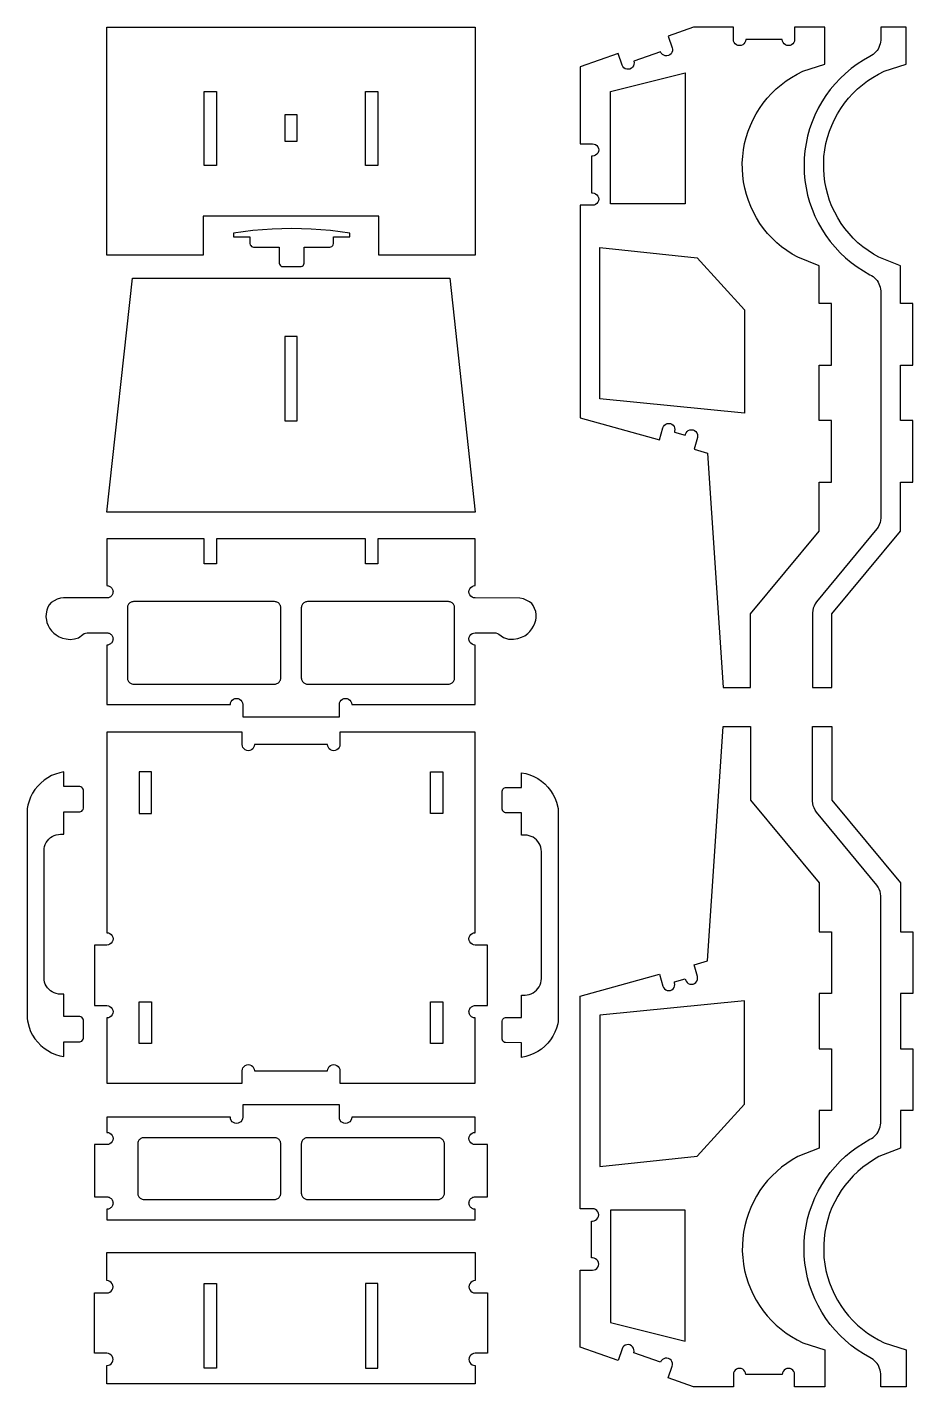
# Model space of a CAD drawing. Extents: x -1646 to 606, y -672 to 653.
# Drawn here: x -257 to 606, y -672 to 653 of the extents above; entities that cross this region are included whole.
import ezdxf

# ---------------------------------------------------------------- set-up
doc = ezdxf.new("R2010")
doc.units = 0
doc.header["$MEASUREMENT"] = 0
doc.layers.get('0').update_dxf_attribs({"linetype": 'CONTINUOUS'})
doc.layers.get('DEFPOINTS').update_dxf_attribs({"color": 18, "linetype": 'CONTINUOUS'})

msp = doc.modelspace()

# ---------------------------------------------------------------- linework, layer by layer
for points in [[(85.2, 430.4), (85.2, 468.4), (-85.8, 468.4), (-85.8, 430.4), (-179.7, 430.4), (-179.7, 652.6), (179.1, 652.6), (179.1, 430.4)], [(442, 637.6), (441, 636.3), (439.8, 635.4), (438.3, 634.8), (436.8, 634.6), (435.2, 634.8), (433.8, 635.4), (432.5, 636.3), (431.6, 637.6), (431, 639), (430.8, 640.6), (430.8, 652.6), (391.9, 652.6), (367.2, 643.9), (371.2, 632.6), (371.5, 631.1), (371.4, 629.5), (370.9, 628), (370, 626.7), (368.9, 625.7), (367.5, 625), (365.9, 624.6), (364.4, 624.7), (362.9, 625.2), (361.6, 626.1), (360.5, 627.2), (359.8, 628.6), (333.6, 619.5), (333.9, 617.9), (333.8, 616.4), (333.3, 614.9), (332.4, 613.6), (331.3, 612.5), (329.9, 611.8), (328.3, 611.5), (326.8, 611.6), (325.3, 612.1), (324, 612.9), (322.9, 614.1), (322.2, 615.5), (318.3, 626.8), (281.5, 614), (281.5, 538.9), (293.5, 538.9), (295.1, 538.7), (296.5, 538.1), (297.8, 537.2), (298.7, 535.9), (299.3, 534.5), (299.5, 532.9), (299.3, 531.4), (298.7, 529.9), (297.8, 528.7), (296.5, 527.7), (295.1, 527.1), (293.5, 526.9), (292.6, 526.9), (292.6, 491), (293.5, 491), (295.1, 490.8), (296.5, 490.2), (297.8, 489.2), (298.7, 488), (299.3, 486.5), (299.5, 485), (299.3, 483.4), (298.7, 482), (297.8, 480.7), (296.5, 479.8), (295.1, 479.2), (293.5, 479), (281.5, 479), (281.5, 272), (358.7, 250.5), (361.9, 262.1), (362.6, 263.5), (363.5, 264.8), (364.8, 265.7), (366.2, 266.3), (367.8, 266.5), (369.3, 266.3), (370.8, 265.7), (372, 264.7), (372.9, 263.4), (373.5, 262), (373.7, 260.4), (373.5, 258.9), (373.3, 258), (383.8, 255.1), (384, 255.9), (384.6, 257.4), (385.6, 258.6), (386.8, 259.6), (388.3, 260.2), (389.9, 260.3), (391.4, 260.1), (392.8, 259.5), (394.1, 258.5), (395, 257.3), (395.6, 255.8), (395.8, 254.3), (395.6, 252.7), (392.4, 241.2), (405.6, 237.5), (420.8, 9.1), (447.5, 9.1), (447.5, 81), (514.3, 161.4), (514.3, 209.2), (526.3, 209.2), (526.3, 269.2), (514.3, 269.2), (514.3, 323.2), (526.3, 323.2), (526.3, 383.2), (514.3, 383.2), (514.3, 420.1), (493.4, 428.3), (487.9, 431.4), (482.7, 434.8), (477.7, 438.5), (472.9, 442.5), (468.4, 446.9), (464.1, 451.5), (460.2, 456.3), (456.6, 461.4), (453.2, 466.7), (450.2, 472.2), (447.6, 477.8), (445.3, 483.6), (443.4, 489.6), (441.8, 495.7), (440.7, 501.8), (439.9, 508), (439.5, 514.2), (439.4, 520.5), (439.8, 526.7), (440.6, 532.9), (441.7, 539.1), (443.2, 545.1), (445.1, 551.1), (447.3, 556.9), (449.9, 562.6), (452.9, 568.1), (456.2, 573.4), (459.8, 578.6), (463.7, 583.4), (467.9, 588), (472.4, 592.4), (477.2, 596.5), (482.2, 600.2), (487.4, 603.7), (492.8, 606.8), (498.4, 609.6), (519.7, 616.6), (519.7, 652.6), (490.4, 652.6), (490.4, 640.6), (490.2, 639), (489.6, 637.6), (488.7, 636.3), (487.4, 635.4), (486, 634.8), (484.4, 634.6), (482.9, 634.8), (481.4, 635.4), (480.2, 636.3), (479.2, 637.6), (478.6, 639), (478.4, 640.6), (442.8, 640.6), (442.6, 639)], [(526.6, 556.9), (529.2, 562.6), (532.1, 568.1), (535.4, 573.4), (539, 578.6), (542.9, 583.4), (547.2, 588), (551.7, 592.4), (556.4, 596.5), (561.4, 600.2), (566.6, 603.7), (572, 606.8), (577.6, 609.6), (599, 616.6), (599, 652.6), (574.5, 652.6), (574.5, 641.7), (574.5, 639.8), (574.2, 638.1), (573.8, 636.3), (573.2, 634.6), (572.5, 632.9), (571.7, 631.3), (570.7, 629.8), (569.5, 628.4), (568.3, 627.1), (566.9, 625.9), (565.4, 624.9), (563.8, 623.9), (557.5, 620.4), (551.4, 616.5), (545.6, 612.2), (540, 607.5), (534.7, 602.5), (529.8, 597.3), (525.1, 591.7), (520.8, 585.9), (516.9, 579.8), (513.3, 573.5), (510.2, 566.9), (507.4, 560.2), (505, 553.4), (503.1, 546.4), (501.6, 539.3), (500.5, 532.2), (499.8, 524.9), (499.6, 517.7), (499.8, 510.4), (500.5, 503.2), (501.6, 496.1), (503.1, 489), (505, 482), (507.4, 475.1), (510.2, 468.4), (513.3, 461.9), (516.9, 455.6), (520.8, 449.5), (525.1, 443.7), (529.8, 438.1), (534.7, 432.8), (540, 427.9), (545.6, 423.2), (551.4, 418.9), (557.5, 415), (563.8, 411.4), (565.4, 410.5), (566.9, 409.5), (568.3, 408.3), (569.5, 407), (570.7, 405.6), (571.7, 404.1), (572.5, 402.5), (573.2, 400.8), (573.8, 399.1), (574.2, 397.3), (574.5, 395.5), (574.5, 393.7), (574.5, 174.3), (574.2, 172), (573.7, 169.8), (572.9, 167.6), (571.9, 165.5), (570.6, 163.6), (511.6, 92.5), (510.4, 90.6), (509.4, 88.5), (508.6, 86.3), (508, 84.1), (507.8, 81.8), (507.7, 9.1), (526.7, 9.1), (526.7, 81), (593.5, 161.4), (593.5, 209.2), (605.5, 209.2), (605.5, 269.2), (593.5, 269.2), (593.5, 323.2), (605.5, 323.2), (605.5, 383.2), (593.5, 383.2), (593.5, 420.1), (572.6, 428.3), (567.2, 431.4), (561.9, 434.8), (556.9, 438.5), (552.1, 442.5), (547.6, 446.9), (543.4, 451.5), (539.4, 456.3), (535.8, 461.4), (532.5, 466.7), (529.5, 472.2), (526.8, 477.8), (524.5, 483.6), (522.6, 489.6), (521.1, 495.7), (519.9, 501.8), (519.1, 508), (518.7, 514.2), (518.7, 520.5), (519, 526.7), (519.8, 532.9), (520.9, 539.1), (522.4, 545.1), (524.3, 551.1)], [(383.7, 480.4), (311, 480.4), (311, 589.8), (383.7, 608.2)], [(-84.8, 517.7), (-84.8, 589.9), (-72.8, 589.9), (-72.8, 517.7)], [(72.2, 517.7), (72.2, 589.9), (84.2, 589.9), (84.2, 517.7)], [(5.7, 541.5), (5.7, 567), (-6.3, 567), (-6.3, 541.5)], [(57.1, 448.3), (57.1, 452), (47.7, 453.3), (38.3, 454.4), (28.8, 455.2), (19.3, 455.8), (9.9, 456.2), (0.4, 456.3), (-9.1, 456.2), (-18.6, 455.8), (-28.1, 455.2), (-37.5, 454.4), (-46.9, 453.3), (-56.3, 452), (-56.3, 448.3), (-40.3, 448.3), (-40.3, 441.7), (-40, 440.6), (-39.5, 439.7), (-38.8, 439), (-37.9, 438.5), (-36.8, 438.2), (-11.9, 438.2), (-11.8, 422.7), (-11.6, 421.6), (-11, 420.7), (-10.3, 420), (-9.4, 419.5), (-8.4, 419.2), (8.6, 419.2), (9.7, 419.3), (10.6, 419.7), (11.5, 420.3), (11.8, 420.7), (12.3, 421.6), (12.6, 422.7), (12.6, 438.2), (37.6, 438.2), (38.6, 438.5), (39.5, 439), (40.3, 439.7), (40.8, 440.6), (41, 441.7), (41.1, 448.3)], [(441.6, 377), (441.6, 276.5), (300.5, 290.4), (300.5, 437.9), (395.5, 427.8)], [(-179.7, 179.9), (-154.9, 408), (154.3, 408), (179.1, 179.9)], [(5.7, 268.9), (5.7, 351.2), (-6.3, 351.2), (-6.3, 268.9)], [(-226.2, 58.6), (-223.1, 57.3), (-219.5, 56.4), (-215.6, 56), (-211.3, 56.4), (-207.4, 57.6), (-203.3, 60.8), (-201.9, 61.6), (-200.5, 62.1), (-199, 62.4), (-179.7, 62.4), (-178.9, 62.3), (-178.2, 62.2), (-177.4, 61.9), (-176.7, 61.6), (-176.1, 61.2), (-175.5, 60.6), (-175, 60.1), (-174.5, 59.4), (-174.2, 58.7), (-173.9, 58), (-173.8, 57.2), (-173.7, 56.4), (-173.8, 55.6), (-173.9, 54.8), (-174.2, 54.1), (-174.5, 53.4), (-175, 52.7), (-175.5, 52.2), (-176.1, 51.6), (-176.7, 51.2), (-177.4, 50.9), (-178.2, 50.6), (-178.9, 50.5), (-179.7, 50.4), (-179.7, -7.5), (-59.4, -7.5), (-59.2, -6), (-58.6, -4.5), (-57.7, -3.3), (-56.4, -2.3), (-55, -1.7), (-53.4, -1.5), (-51.9, -1.7), (-50.4, -2.3), (-49.2, -3.3), (-48.2, -4.5), (-47.6, -6), (-47.4, -7.5), (-47.4, -19.5), (46.8, -19.5), (46.8, -7.5), (47, -6), (47.6, -4.5), (48.6, -3.3), (49.8, -2.3), (51.3, -1.7), (52.8, -1.5), (54.4, -1.7), (55.8, -2.3), (57.1, -3.3), (58, -4.5), (58.6, -6), (58.8, -7.5), (179.1, -7.5), (179.1, 50.4), (177.6, 50.6), (176.1, 51.2), (174.9, 52.2), (174, 53.4), (173.4, 54.8), (173.1, 56.4), (173.4, 58), (174, 59.4), (174.9, 60.6), (176.1, 61.6), (177.6, 62.2), (179.1, 62.4), (197.9, 62.4), (199.4, 62.3), (200.9, 61.8), (202.2, 61.1), (206.6, 57.7), (211.6, 56.2), (216.6, 56.1), (220.7, 56.8), (224.4, 58), (227.4, 59.6), (230.3, 61.7), (232.5, 63.8), (234.4, 66.2), (236.1, 68.9), (237.3, 71.8), (238.2, 74.8), (238.5, 77.1), (238.4, 80.1), (238.1, 83), (237.1, 86.2), (235.8, 88.9), (234.3, 90.9), (232.1, 92.7), (226.1, 95.6), (222.8, 96.3), (179.1, 96.4), (177.6, 96.6), (176.1, 97.2), (174.9, 98.1), (174, 99.4), (173.4, 100.8), (173.1, 102.4), (173.4, 103.9), (174, 105.4), (174.9, 106.6), (176.1, 107.6), (177.6, 108.2), (179.1, 108.4), (179.1, 153.9), (84.2, 153.9), (84.2, 129.5), (72.2, 129.5), (72.2, 153.9), (-72.8, 153.9), (-72.8, 129.5), (-84.8, 129.5), (-84.8, 153.9), (-179.7, 153.9), (-179.7, 108.4), (-178.9, 108.3), (-178.2, 108.2), (-177.4, 107.9), (-176.7, 107.6), (-176.1, 107.1), (-175.5, 106.6), (-175, 106), (-174.5, 105.4), (-174.2, 104.7), (-173.9, 103.9), (-173.8, 103.2), (-173.7, 102.4), (-173.8, 101.6), (-173.9, 100.8), (-174.2, 100.1), (-174.5, 99.4), (-175, 98.7), (-175.5, 98.1), (-176.1, 97.6), (-176.7, 97.2), (-177.4, 96.8), (-178.2, 96.6), (-178.9, 96.4), (-179.7, 96.4), (-221.9, 96.4), (-224.8, 96.1), (-228, 95.1), (-234, 91.8), (-235.8, 89.8), (-237.2, 87.4), (-238.3, 84.3), (-239, 80.8), (-239.1, 77.8), (-238.7, 74.8), (-238.2, 72.5), (-237, 69.6), (-235.5, 66.9), (-233.6, 64.4), (-231.5, 62.2), (-229.2, 60.3)], [(-153.7, 92.8), (-154.5, 92.7), (-155.3, 92.6), (-156, 92.3), (-156.7, 92), (-157.4, 91.5), (-158, 91), (-158.5, 90.4), (-158.9, 89.8), (-159.3, 89.1), (-159.5, 88.3), (-159.7, 87.6), (-159.7, 86.8), (-159.7, 18.5), (-159.7, 17.7), (-159.5, 16.9), (-159.3, 16.2), (-158.9, 15.5), (-158.5, 14.8), (-158, 14.2), (-157.4, 13.7), (-156.7, 13.3), (-156, 12.9), (-155.3, 12.7), (-154.5, 12.5), (-153.7, 12.5), (-16.3, 12.5), (-15.5, 12.5), (-14.7, 12.7), (-14, 12.9), (-13.3, 13.3), (-12.6, 13.7), (-12, 14.2), (-11.5, 14.8), (-11.1, 15.5), (-10.7, 16.2), (-10.5, 16.9), (-10.3, 17.7), (-10.3, 18.5), (-10.3, 86.8), (-10.3, 87.6), (-10.5, 88.3), (-10.7, 89.1), (-11.1, 89.8), (-11.5, 90.4), (-12, 91), (-12.6, 91.5), (-13.3, 92), (-14, 92.3), (-14.7, 92.6), (-15.5, 92.7), (-16.3, 92.8)], [(15.7, 92.8), (14.9, 92.7), (14.2, 92.6), (13.4, 92.3), (12.7, 92), (12.1, 91.5), (11.5, 91), (10.9, 90.4), (10.5, 89.8), (10.2, 89.1), (9.9, 88.3), (9.8, 87.6), (9.7, 86.8), (9.7, 18.5), (9.8, 17.7), (9.9, 16.9), (10.2, 16.2), (10.5, 15.5), (10.9, 14.8), (11.5, 14.2), (12.1, 13.7), (12.7, 13.3), (13.4, 12.9), (14.2, 12.7), (14.9, 12.5), (15.7, 12.5), (153.1, 12.5), (153.9, 12.5), (154.7, 12.7), (155.4, 12.9), (156.1, 13.3), (156.8, 13.7), (157.4, 14.2), (157.9, 14.8), (158.3, 15.5), (158.7, 16.2), (158.9, 16.9), (159.1, 17.7), (159.1, 18.5), (159.1, 86.8), (159.1, 87.6), (158.9, 88.3), (158.7, 89.1), (158.3, 89.8), (157.9, 90.4), (157.4, 91), (156.8, 91.5), (156.1, 92), (155.4, 92.3), (154.7, 92.6), (153.9, 92.7), (153.1, 92.8)], [(-35.9, -46.5), (-36.1, -48), (-36.7, -49.5), (-37.6, -50.7), (-38.9, -51.7), (-40.3, -52.3), (-41.9, -52.5), (-43.4, -52.3), (-44.9, -51.7), (-46.1, -50.7), (-47.1, -49.5), (-47.7, -48), (-47.9, -46.5), (-47.9, -34.5), (-179.7, -34.5), (-179.7, -229.9), (-178.2, -230.1), (-176.7, -230.7), (-175.5, -231.6), (-174.5, -232.9), (-173.9, -234.3), (-173.7, -235.9), (-173.9, -237.4), (-174.5, -238.9), (-175.5, -240.1), (-176.7, -241), (-178.2, -241.6), (-179.7, -241.9), (-191.7, -241.9), (-191.7, -300.9), (-179.7, -300.9), (-178.2, -301.1), (-176.7, -301.7), (-175.5, -302.7), (-174.5, -303.9), (-173.9, -305.3), (-173.7, -306.9), (-173.9, -308.4), (-174.5, -309.9), (-175.5, -311.1), (-176.7, -312.1), (-178.2, -312.7), (-179.7, -312.9), (-179.7, -376.4), (-47.9, -376.4), (-47.9, -364.4), (-47.7, -362.8), (-47.1, -361.4), (-46.1, -360.2), (-44.9, -359.2), (-43.4, -358.6), (-41.9, -358.4), (-40.3, -358.6), (-38.9, -359.2), (-37.6, -360.2), (-36.7, -361.4), (-36.1, -362.8), (-35.9, -364.4), (35.3, -364.4), (35.5, -362.8), (36.1, -361.4), (37, -360.2), (38.3, -359.2), (39.7, -358.6), (41.3, -358.4), (42.8, -358.6), (44.3, -359.2), (45.5, -360.2), (46.5, -361.4), (47.1, -362.8), (47.3, -364.4), (47.3, -376.4), (179.1, -376.4), (179.1, -312.9), (178.4, -312.8), (177.6, -312.7), (176.9, -312.4), (176.1, -312.1), (175.5, -311.7), (174.9, -311.1), (174.4, -310.5), (174, -309.9), (173.6, -309.2), (173.4, -308.4), (173.2, -307.7), (173.1, -306.9), (173.2, -306.1), (173.4, -305.3), (173.6, -304.6), (174, -303.9), (174.4, -303.2), (174.9, -302.7), (175.5, -302.1), (176.1, -301.7), (176.9, -301.4), (177.6, -301.1), (178.4, -300.9), (179.1, -300.9), (191.1, -300.9), (191.1, -241.9), (179.1, -241.9), (177.6, -241.6), (176.1, -241), (174.9, -240.1), (174, -238.9), (173.4, -237.4), (173.1, -235.9), (173.4, -234.3), (174, -232.9), (174.9, -231.6), (176.1, -230.7), (177.6, -230.1), (179.1, -229.9), (179.1, -34.5), (47.3, -34.5), (47.3, -46.5), (47.1, -48), (46.5, -49.5), (45.5, -50.7), (44.3, -51.7), (42.8, -52.3), (41.3, -52.5), (39.7, -52.3), (38.3, -51.7), (37, -50.7), (36.1, -49.5), (35.5, -48), (35.3, -46.5)], [(599, -672.4), (574.5, -672.4), (574.5, -661.5), (574.5, -659.7), (574.2, -657.9), (573.8, -656.1), (573.2, -654.4), (572.5, -652.7), (571.7, -651.1), (570.7, -649.6), (569.5, -648.2), (568.3, -646.9), (566.9, -645.7), (565.4, -644.7), (563.8, -643.8), (557.5, -640.2), (551.4, -636.3), (545.6, -632), (540, -627.3), (534.7, -622.4), (529.8, -617.1), (525.1, -611.5), (520.8, -605.7), (516.9, -599.6), (513.3, -593.3), (510.2, -586.8), (507.4, -580.1), (505, -573.2), (503.1, -566.2), (501.6, -559.1), (500.5, -552), (499.8, -544.7), (499.6, -537.5), (499.8, -530.3), (500.5, -523), (501.6, -515.9), (503.1, -508.8), (505, -501.8), (507.4, -494.9), (510.2, -488.3), (513.3, -481.7), (516.9, -475.4), (520.8, -469.3), (525.1, -463.5), (529.8, -457.9), (534.7, -452.6), (540, -447.7), (545.6, -443), (551.4, -438.7), (557.5, -434.8), (563.8, -431.2), (565.4, -430.3), (566.9, -429.3), (568.3, -428.1), (569.5, -426.8), (570.7, -425.4), (571.7, -423.9), (572.5, -422.3), (573.2, -420.6), (573.8, -418.9), (574.2, -417.1), (574.5, -415.3), (574.5, -413.5), (574.5, -194.1), (574.2, -191.8), (573.7, -189.6), (572.9, -187.4), (571.9, -185.4), (570.6, -183.4), (511.6, -112.3), (510.4, -110.4), (509.4, -108.3), (508.6, -106.2), (508, -103.9), (507.8, -101.6), (507.7, -29), (526.7, -29), (526.7, -100.8), (593.5, -181.2), (593.5, -229), (605.5, -229), (605.5, -289), (593.5, -289), (593.5, -343), (605.5, -343), (605.5, -403), (593.5, -403), (593.5, -439.9), (572.6, -448.1), (567.2, -451.2), (561.9, -454.6), (556.9, -458.3), (552.1, -462.4), (547.6, -466.7), (543.4, -471.3), (539.4, -476.1), (535.8, -481.2), (532.5, -486.5), (529.5, -492), (526.8, -497.6), (524.5, -503.5), (522.6, -509.4), (521.1, -515.5), (519.9, -521.6), (519.1, -527.8), (518.7, -534), (518.7, -540.3), (519, -546.5), (519.8, -552.7), (520.9, -558.9), (522.4, -565), (524.3, -570.9), (526.6, -576.7), (529.2, -582.4), (532.1, -587.9), (535.4, -593.3), (539, -598.4), (542.9, -603.2), (547.2, -607.9), (551.7, -612.2), (556.4, -616.3), (561.4, -620), (566.6, -623.5), (572, -626.6), (577.6, -629.4), (599, -636.4)], [(-229.1, -289.2), (-231, -288.5), (-232.9, -287.6), (-234.7, -286.4), (-236.2, -285), (-237.6, -283.5), (-238.8, -281.7), (-239.7, -279.9), (-240.4, -277.9), (-240.8, -275.8), (-240.9, -273.7), (-240.9, -149.9), (-240.8, -147.8), (-240.4, -145.8), (-239.7, -143.8), (-238.8, -141.9), (-237.6, -140.2), (-236.2, -138.6), (-234.7, -137.2), (-232.9, -136.1), (-231, -135.1), (-229.1, -134.5), (-227, -134), (-224.9, -133.9), (-221.6, -133.9), (-221.6, -112.1), (-206.1, -112.1), (-205.1, -111.8), (-204.2, -111.3), (-203.4, -110.6), (-202.9, -109.7), (-202.6, -108.6), (-202.6, -90.9), (-202.9, -89.9), (-203.4, -89), (-204.2, -88.3), (-205.1, -87.7), (-206.1, -87.5), (-221.6, -87.4), (-221.6, -73), (-225.7, -73.9), (-229.8, -75.2), (-233.7, -76.8), (-237.4, -78.9), (-240.9, -81.3), (-244.2, -84), (-247.1, -87), (-249.8, -90.3), (-252.1, -93.9), (-254.1, -97.7), (-255.6, -101.6), (-256.8, -105.7), (-257.3, -108.7), (-257.4, -313.4), (-257.2, -315.7), (-255.6, -322), (-254.1, -326), (-252.1, -329.7), (-249.8, -333.3), (-247.1, -336.6), (-244.2, -339.7), (-240.9, -342.4), (-237.4, -344.8), (-233.7, -346.8), (-229.8, -348.5), (-225.7, -349.8), (-221.6, -350.6), (-221.6, -336.2), (-206.1, -336.2), (-205.1, -335.9), (-204.2, -335.4), (-203.4, -334.6), (-202.9, -333.7), (-202.6, -332.7), (-202.6, -315), (-202.9, -314), (-203.4, -313.1), (-204.2, -312.3), (-205.1, -311.8), (-206.1, -311.6), (-221.6, -311.5), (-221.6, -289.7), (-224.9, -289.7), (-227, -289.6)], [(-136.2, -113.7), (-136.2, -73), (-148.2, -73), (-148.2, -113.7)], [(147.7, -73), (147.7, -113.7), (135.7, -113.7), (135.7, -73)], [(260, -316.5), (259.6, -318.8), (258.4, -322.9), (256.8, -326.8), (254.9, -330.6), (252.5, -334.2), (249.9, -337.5), (246.9, -340.5), (243.7, -343.2), (240.2, -345.6), (236.4, -347.7), (232.5, -349.3), (228.5, -350.6), (224.3, -351.5), (224.3, -337.1), (208.8, -337), (207.8, -336.8), (206.9, -336.3), (206.2, -335.5), (205.6, -334.6), (205.4, -333.6), (205.4, -315.9), (205.6, -314.9), (206.2, -314), (206.9, -313.2), (207.8, -312.7), (208.8, -312.4), (224.3, -312.4), (224.3, -290.6), (227.7, -290.6), (229.7, -290.5), (231.8, -290.1), (233.8, -289.4), (235.7, -288.5), (237.4, -287.3), (239, -285.9), (240.3, -284.3), (241.5, -282.6), (242.4, -280.7), (243.1, -278.7), (243.5, -276.7), (243.7, -274.6), (243.7, -150.8), (243.5, -148.7), (243.1, -146.6), (242.4, -144.7), (241.5, -142.8), (240.3, -141), (239, -139.5), (237.4, -138.1), (235.7, -136.9), (233.8, -136), (231.8, -135.3), (229.7, -134.9), (227.7, -134.8), (224.3, -134.8), (224.3, -113), (208.8, -113), (207.8, -112.7), (206.9, -112.2), (206.2, -111.4), (205.6, -110.5), (205.4, -109.5), (205.4, -91.8), (205.6, -90.8), (206.2, -89.9), (206.9, -89.1), (207.8, -88.6), (208.8, -88.3), (224.3, -88.3), (224.3, -73.9), (228.5, -74.8), (232.5, -76), (236.4, -77.7), (240.2, -79.7), (243.7, -82.1), (246.9, -84.9), (249.9, -87.9), (252.5, -91.2), (254.9, -94.8), (256.8, -98.5), (258.4, -102.5), (260, -108.8), (260.1, -111.1)], [(-136.2, -297.1), (-136.2, -337.8), (-148.2, -337.8), (-148.2, -297.1)], [(147.7, -297.1), (147.7, -337.8), (135.7, -337.8), (135.7, -297.1)], [(441.6, -396.8), (441.6, -296.3), (300.5, -310.2), (300.5, -457.7), (395.5, -447.6)], [(-179.7, -436.4), (-191.7, -436.4), (-191.7, -487.3), (-179.7, -487.3), (-178.9, -487.3), (-178.2, -487.5), (-177.4, -487.7), (-176.7, -488.1), (-176.1, -488.5), (-175.5, -489), (-175, -489.6), (-174.5, -490.3), (-174.2, -491), (-173.9, -491.7), (-173.8, -492.5), (-173.7, -493.3), (-173.8, -494.1), (-173.9, -494.8), (-174.2, -495.6), (-174.5, -496.3), (-175, -496.9), (-175.5, -497.5), (-176.1, -498), (-176.7, -498.5), (-177.4, -498.8), (-178.2, -499.1), (-178.9, -499.2), (-179.7, -499.3), (-179.7, -509.7), (179.1, -509.7), (179.1, -499.3), (178.4, -499.2), (177.6, -499.1), (176.9, -498.8), (176.1, -498.5), (175.5, -498), (174.9, -497.5), (174.4, -496.9), (174, -496.3), (173.6, -495.6), (173.4, -494.8), (173.2, -494.1), (173.1, -493.3), (173.2, -492.5), (173.4, -491.7), (173.6, -491), (174, -490.3), (174.4, -489.6), (174.9, -489), (175.5, -488.5), (176.1, -488.1), (176.9, -487.7), (177.6, -487.5), (178.4, -487.3), (179.1, -487.3), (191.1, -487.3), (191.1, -436.4), (179.1, -436.4), (177.6, -436.2), (176.1, -435.6), (174.9, -434.6), (174, -433.4), (173.4, -431.9), (173.1, -430.4), (173.4, -428.8), (174, -427.4), (174.9, -426.1), (176.1, -425.2), (177.6, -424.6), (179.1, -424.4), (179.1, -409.7), (58.8, -409.7), (58.6, -411.3), (58, -412.7), (57.1, -414), (55.8, -414.9), (54.4, -415.5), (52.8, -415.7), (51.3, -415.5), (49.8, -414.9), (48.6, -414), (47.6, -412.7), (47, -411.3), (46.8, -409.7), (46.8, -397.7), (-47.4, -397.7), (-47.4, -409.7), (-47.6, -411.3), (-48.2, -412.7), (-49.2, -414), (-50.4, -414.9), (-51.9, -415.5), (-53.4, -415.7), (-55, -415.5), (-56.4, -414.9), (-57.7, -414), (-58.6, -412.7), (-59.2, -411.3), (-59.4, -409.7), (-179.7, -409.7), (-179.7, -424.4), (-178.2, -424.6), (-176.7, -425.2), (-175.5, -426.1), (-174.5, -427.4), (-173.9, -428.8), (-173.7, -430.4), (-173.9, -431.9), (-174.5, -433.4), (-175.5, -434.6), (-176.7, -435.6), (-178.2, -436.2)], [(-149.7, -483.7), (-149.7, -484.5), (-149.5, -485.3), (-149.3, -486), (-148.9, -486.7), (-148.5, -487.4), (-148, -488), (-147.4, -488.5), (-146.7, -488.9), (-146, -489.3), (-145.3, -489.5), (-144.5, -489.7), (-143.7, -489.7), (-16.3, -489.7), (-15.5, -489.7), (-14.7, -489.5), (-14, -489.3), (-13.3, -488.9), (-12.6, -488.5), (-12, -488), (-11.5, -487.4), (-11.1, -486.7), (-10.7, -486), (-10.5, -485.3), (-10.3, -484.5), (-10.3, -483.7), (-10.3, -435.7), (-10.3, -434.9), (-10.5, -434.2), (-10.7, -433.4), (-11.1, -432.7), (-11.5, -432.1), (-12, -431.5), (-12.6, -430.9), (-13.3, -430.5), (-14, -430.2), (-14.7, -429.9), (-15.5, -429.8), (-16.3, -429.7), (-143.7, -429.7), (-144.5, -429.8), (-145.3, -429.9), (-146, -430.2), (-146.7, -430.5), (-147.4, -430.9), (-148, -431.5), (-148.5, -432.1), (-148.9, -432.7), (-149.3, -433.4), (-149.5, -434.2), (-149.7, -434.9), (-149.7, -435.7)], [(9.7, -483.7), (9.8, -484.5), (9.9, -485.3), (10.2, -486), (10.5, -486.7), (10.9, -487.4), (11.5, -488), (12.1, -488.5), (12.7, -488.9), (13.4, -489.3), (14.2, -489.5), (14.9, -489.7), (15.7, -489.7), (143.1, -489.7), (143.9, -489.7), (144.7, -489.5), (145.4, -489.3), (146.1, -488.9), (146.8, -488.5), (147.4, -488), (147.9, -487.4), (148.3, -486.7), (148.7, -486), (148.9, -485.3), (149.1, -484.5), (149.1, -483.7), (149.1, -435.7), (149.1, -434.9), (148.9, -434.2), (148.7, -433.4), (148.3, -432.7), (147.9, -432.1), (147.4, -431.5), (146.8, -430.9), (146.1, -430.5), (145.4, -430.2), (144.7, -429.9), (143.9, -429.8), (143.1, -429.7), (15.7, -429.7), (14.9, -429.8), (14.2, -429.9), (13.4, -430.2), (12.7, -430.5), (12.1, -430.9), (11.5, -431.5), (10.9, -432.1), (10.5, -432.7), (10.2, -433.4), (9.9, -434.2), (9.8, -434.9), (9.7, -435.7)], [(383.7, -500.2), (311, -500.2), (311, -609.6), (383.7, -628)], [(-72.8, -654.1), (-84.8, -654.1), (-84.8, -571.6), (-72.8, -571.6)], [(72.2, -654.1), (84.2, -654.1), (84.2, -571.6), (72.2, -571.6)]]:
    msp.add_lwpolyline(points, close=True)
at = {"layer": 'DEFPOINTS'}
for points in [[(359.8, -648.4), (333.6, -639.3), (333.9, -637.7), (333.8, -636.2), (333.3, -634.7), (332.4, -633.4), (331.3, -632.3), (329.9, -631.6), (328.3, -631.3), (326.8, -631.4), (325.3, -631.9), (324, -632.7), (322.9, -633.9), (322.2, -635.3), (318.3, -646.6), (281.5, -633.8), (281.5, -558.7), (293.5, -558.7), (295.1, -558.5), (296.5, -557.9), (297.8, -557), (298.7, -555.7), (299.3, -554.3), (299.5, -552.7), (299.3, -551.2), (298.7, -549.7), (297.8, -548.5), (296.5, -547.5), (295.1, -546.9), (293.5, -546.7), (292.6, -546.7), (292.6, -510.8), (293.5, -510.8), (295.1, -510.6), (296.5, -510), (297.8, -509), (298.7, -507.8), (299.3, -506.3), (299.5, -504.8), (299.3, -503.2), (298.7, -501.8), (297.8, -500.5), (296.5, -499.6), (295.1, -499), (293.5, -498.8), (281.5, -498.8), (281.5, -291.8), (358.7, -270.3), (361.9, -281.9), (362.6, -283.3), (363.5, -284.6), (364.8, -285.5), (366.2, -286.1), (367.8, -286.3), (369.3, -286.1), (370.8, -285.5), (372, -284.5), (372.9, -283.2), (373.5, -281.8), (373.7, -280.2), (373.5, -278.7), (373.3, -277.8), (383.8, -274.9), (384, -275.8), (384.6, -277.2), (385.6, -278.4), (386.8, -279.4), (388.3, -280), (389.9, -280.1), (391.4, -279.9), (392.8, -279.3), (394.1, -278.4), (395, -277.1), (395.6, -275.6), (395.8, -274.1), (395.6, -272.5), (392.4, -261), (405.6, -257.3), (420.8, -29), (447.5, -29), (447.5, -100.8), (514.3, -181.2), (514.3, -229), (526.3, -229), (526.3, -289), (514.3, -289), (514.3, -343), (526.3, -343), (526.3, -403), (514.3, -403), (514.3, -439.9), (493.4, -448.1), (487.9, -451.2), (482.7, -454.6), (477.7, -458.3), (472.9, -462.4), (468.4, -466.7), (464.1, -471.3), (460.2, -476.1), (456.6, -481.2), (453.2, -486.5), (450.2, -492), (447.6, -497.6), (445.3, -503.5), (443.4, -509.4), (441.8, -515.5), (440.7, -521.6), (439.9, -527.8), (439.5, -534), (439.4, -540.3), (439.8, -546.5), (440.6, -552.7), (441.7, -558.9), (443.2, -565), (445.1, -570.9), (447.3, -576.7), (449.9, -582.4), (452.9, -587.9), (456.2, -593.3), (459.8, -598.4), (463.7, -603.2), (467.9, -607.9), (472.4, -612.2), (477.2, -616.3), (482.2, -620), (487.4, -623.5), (492.8, -626.6), (498.4, -629.4), (519.7, -636.4), (519.7, -672.4), (490.4, -672.4), (490.4, -660.4), (490.2, -658.8), (489.6, -657.4), (488.7, -656.1), (487.4, -655.2), (486, -654.6), (484.4, -654.4), (482.9, -654.6), (481.4, -655.2), (480.2, -656.1), (479.2, -657.4), (478.6, -658.8), (478.4, -660.4), (442.8, -660.4), (442.6, -658.8), (442, -657.4), (441, -656.1), (439.8, -655.2), (438.3, -654.6), (436.8, -654.4), (435.2, -654.6), (433.8, -655.2), (432.5, -656.1), (431.6, -657.4), (431, -658.8), (430.8, -660.4), (430.8, -672.4), (391.9, -672.4), (367.2, -663.7), (371.2, -652.4), (371.5, -650.9), (371.4, -649.3), (370.9, -647.8), (370, -646.5), (368.9, -645.5), (367.5, -644.8), (365.9, -644.4), (364.4, -644.5), (362.9, -645), (361.6, -645.9), (360.5, -647)], [(-173.9, -644.1), (-174.5, -642.6), (-175.5, -641.4), (-176.7, -640.5), (-178.2, -639.9), (-179.7, -639.6), (-191.7, -639.6), (-191.7, -580.9), (-179.7, -580.9), (-178.2, -580.7), (-176.7, -580.1), (-175.5, -579.2), (-174.5, -577.9), (-173.9, -576.5), (-173.7, -574.9), (-173.9, -573.4), (-174.5, -571.9), (-175.5, -570.7), (-176.7, -569.7), (-178.2, -569.1), (-179.7, -568.9), (-179.7, -541.6), (179.1, -541.6), (179.1, -568.9), (177.6, -569.1), (176.1, -569.7), (174.9, -570.7), (174, -571.9), (173.4, -573.4), (173.1, -574.9), (173.4, -576.5), (174, -577.9), (174.9, -579.2), (176.1, -580.1), (177.6, -580.7), (179.1, -580.9), (191.1, -580.9), (191.1, -639.6), (179.1, -639.6), (177.6, -639.9), (176.1, -640.5), (174.9, -641.4), (174, -642.6), (173.4, -644.1), (173.1, -645.6), (173.4, -647.2), (174, -648.6), (174.9, -649.9), (176.1, -650.8), (177.6, -651.4), (179.1, -651.6), (179.1, -669.4), (-179.7, -669.4), (-179.7, -651.6), (-178.2, -651.4), (-176.7, -650.8), (-175.5, -649.9), (-174.5, -648.6), (-173.9, -647.2), (-173.7, -645.6)]]:
    msp.add_lwpolyline(points, close=True, dxfattribs=at)

doc.saveas('drawing.dxf')
